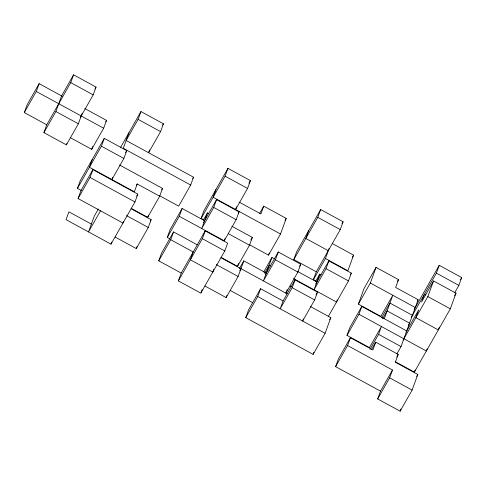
<?xml version="1.0" encoding="UTF-8"?>
<svg xmlns="http://www.w3.org/2000/svg" width="486" height="486" viewBox="0 0 486 486"><rect width="100%" height="100%" fill="white"/><g stroke="black" fill="none" stroke-linecap="round" stroke-linejoin="round"><path stroke-width="0.73" d="M82.243 113.129L78.361 123.784L66.375 144.883L43.916 132.629L46.759 124.817L24.3 112.57L27.149 104.751L39.129 83.653L62.251 96.264M24.3 112.57L36.286 91.471L39.129 83.653M43.916 132.629L55.902 111.537L61.594 95.906L73.58 74.808L96.04 87.055L93.191 94.867L80.457 117.284M46.759 124.817L70.731 82.62L73.58 74.808M66.375 144.883L66.892 143.461M81.411 190.548L77.45 188.392L80.299 180.573L104.265 138.376L126.731 150.63L123.881 158.442L111.895 179.541L112.673 177.408M70.543 137.787L91.684 149.317L92.717 146.474M123.487 221.628L122.97 223.05L78.052 198.549L80.895 190.737L92.881 169.638L137.805 194.139L134.956 201.951L110.984 244.148L66.066 219.648L68.909 211.835L91.374 224.082M92.279 159.475L89.436 167.293L134.355 191.788L137.204 183.975L159.663 196.223L147.677 217.321L131.165 208.312M91.684 149.317L103.67 128.219L106.513 120.4L84.716 108.512M78.052 198.549L90.038 177.457L92.881 169.638M77.45 188.392L101.422 146.195L104.265 138.376M128.972 132.648L123.28 148.279L190.664 185.026L178.678 206.125L159.517 195.676M190.664 185.026L193.507 177.208L126.129 140.466L138.115 119.368L140.958 111.549L163.418 123.802L160.574 131.615L148.588 152.713L149.621 149.87M110.984 244.148L111.762 242.016M115.152 237.053L136.293 248.583L137.07 246.451M147.677 217.321L148.455 215.189M136.293 248.583L148.279 227.484L151.122 219.666L131.305 208.859M159.663 196.223L162.512 188.41L119.568 164.991M181.211 273.077L205.183 230.88L227.642 243.128L224.799 250.946L200.827 293.143L178.368 280.896L181.211 273.077L158.752 260.83L161.601 253.012L173.587 231.919L197.365 244.883M169.936 238.826L167.293 237.387L170.136 229.568L182.122 208.47L204.582 220.717M158.752 260.83L170.738 239.732L173.587 231.919M167.293 237.387L179.279 216.288L182.122 208.47M203.78 219.812L201.137 218.372L203.986 210.56L227.952 168.363L250.418 180.61L247.568 188.422L235.582 209.521L236.621 206.684M208.749 213.627L207.431 212.904L201.739 228.535L213.725 207.437L216.568 199.625L239.033 211.872L236.184 219.684L224.198 240.783L179.279 216.288M215.972 189.461L213.123 197.273L280.507 234.021L268.521 255.12L249.361 244.671M178.368 280.896L202.34 238.699L205.183 230.88M201.137 218.372L225.109 176.175L227.952 168.363M201.089 292.432L202.121 289.589M213.846 269.201L212.813 272.045L190.354 259.797L193.197 251.979L170.738 239.732M224.198 240.783L224.975 238.65M204.995 286.047L226.136 297.578L226.913 295.445M221.002 257.307L237.52 266.316L238.553 263.473M226.136 297.578L238.122 276.479L243.814 260.848L266.273 273.096M237.52 266.316L249.506 245.217L252.349 237.399L231.871 226.233M280.507 234.021L286.199 218.39L263.74 206.143L260.891 213.955L239.094 202.067M310.329 306.49L330.808 317.656L325.116 333.287L313.13 354.385L245.752 317.637L248.595 309.825L260.581 288.727L283.04 300.974L280.197 308.792L292.183 287.694L295.026 279.875L317.486 292.122L314.642 299.941L302.656 321.039L303.434 318.907M268.521 255.12L269.299 252.987M245.752 317.637L257.732 296.539L260.581 288.727M274.608 258.904L271.966 257.465L263.43 280.908L275.41 259.816L278.259 251.997L300.719 264.244L297.875 272.063L285.89 293.161L287.183 289.607M316.289 271.802L293.83 259.554L296.673 251.736L320.645 209.539L343.104 221.786L340.261 229.605L316.289 271.802L313.44 279.614L316.082 281.054M308.659 230.637L305.809 238.456L328.275 250.703M293.83 259.554L317.795 217.357L320.645 209.539M321.058 274.869L319.733 274.147L314.041 289.778L326.027 268.679L328.87 260.867L351.335 273.114L348.486 280.926L328.263 316.532M313.44 279.614L325.426 258.516L329.046 248.571M313.13 354.385L313.907 352.253M337.278 299.892L336.5 302.025L293.562 278.612M332.442 243.608L353.577 255.138L347.885 270.763L325.426 258.516M380.514 391.133L335.589 366.632L338.438 358.82L350.424 337.721L372.883 349.969L375.733 342.156L398.192 354.403L395.343 362.216L417.808 374.463L412.11 390.094L400.13 411.192L377.665 398.945L380.514 391.133L392.5 370.034L347.575 345.534L350.424 337.721M369.961 349.501L378.576 334.338L381.425 326.525L369.439 347.624L346.98 335.37L349.823 327.558L361.809 306.459L406.727 330.954M384.268 318.707L392.81 295.263L380.824 316.362L358.364 304.115L364.057 288.484L376.043 267.385L398.502 279.632L395.653 287.451L418.118 299.698L401.035 346.585L396.916 353.838M346.98 335.37L358.96 314.272L361.809 306.459M358.364 304.115L370.35 283.016L376.043 267.385M377.665 398.945L389.651 377.847L392.5 370.034M403.137 340.091L427.856 296.575L433.548 280.944L456.008 293.192L450.315 308.823L414.358 372.118L395.203 361.669M411.302 317.303L436.392 273.132L439.241 265.313L461.7 277.567L458.851 285.379L454.732 292.633M400.13 411.192L400.901 409.06M414.358 372.118L415.135 369.986M427.121 348.887L426.344 351.02L358.96 314.272M439.362 327.078L438.329 329.921L415.87 317.674L418.713 309.861L405.98 332.278M94.916 89.035L96.04 87.055M105.766 121.719L106.513 120.4M120.358 147.817L140.958 111.549M125.607 152.604L126.731 150.63M98.336 209.016L94.217 216.27L88.525 231.901L100.511 210.803M162.67 125.121L163.418 123.802M136.457 185.294L137.204 183.975M136.681 196.113L137.805 194.139M161.759 189.728L162.512 188.41M150.374 220.984L151.122 219.666M192.76 178.532L193.507 177.208M203.312 220.158L207.431 212.904M203.464 222.697L216.568 199.625M248.917 183.246L250.418 180.61M238.28 213.19L239.033 211.872M259.615 213.397L263.74 206.143M250.855 240.041L252.349 237.399M239.319 268.758L243.814 260.848M239.841 270.641L240.965 268.661M285.075 220.371L286.199 218.39M263.728 271.972L271.966 257.465M264.627 273.193L269.123 265.283L270.441 266M265.526 274.414L278.259 251.997M299.595 266.225L300.719 264.244M283.04 300.974L295.026 279.875M341.98 223.767L343.104 221.786M315.614 281.4L319.733 274.147M315.766 283.939L328.87 260.867M315.991 294.765L317.486 292.122M352.453 257.112L353.577 255.138M350.582 274.432L351.335 273.114M329.684 319.636L330.808 317.656M335.589 366.632L347.575 345.534M397.378 281.613L398.502 279.632M381.723 317.583L389.96 303.076L413.082 315.687M382.622 318.804L387.117 310.894L409.577 323.141L408.453 325.122M371.608 349.404L375.733 342.156M417.365 301.016L418.118 299.698M414.145 309.491L439.241 265.313M433.548 280.944L421.562 302.043L424.406 294.23L425.73 294.947M396.691 357.04L398.192 354.403M460.576 279.541L461.7 277.567M454.507 295.834L456.008 293.192M416.684 376.443L417.808 374.463M436.392 273.132L458.851 285.379M70.731 82.62L93.191 94.867M138.115 119.368L160.574 131.615M317.795 217.357L340.261 229.605M225.109 176.175L247.568 188.422M427.856 296.575L450.315 308.823M36.286 91.471L103.67 128.219M55.902 111.537L78.361 123.784M370.35 283.016L415.269 307.51M101.422 146.195L123.881 158.442M213.725 207.437L236.184 219.684M326.027 268.679L348.486 280.926M228.365 233.687L249.506 245.217M297.73 271.516L316.89 281.965M275.41 259.816L297.875 272.063M290.057 286.066L291.375 286.783M378.576 334.338L401.035 346.585M90.038 177.457L134.956 201.951M202.34 238.699L224.799 250.946M292.183 287.694L314.642 299.941M221.148 257.853L287.208 293.878M126.475 215.596L148.279 227.484M216.319 264.591L238.122 276.479M257.732 296.539L325.116 333.287M230.303 290.482L252.763 302.729M389.651 377.847L412.11 390.094"/></g></svg>
